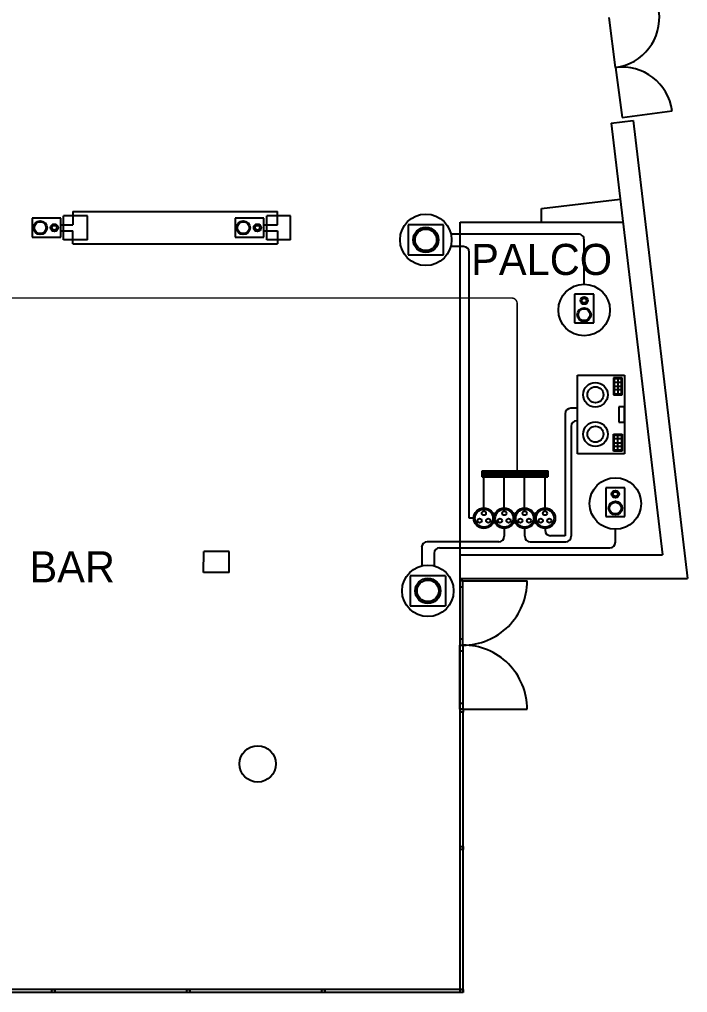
# Model space of a CAD drawing. Header units: millimetres. Extents: x 88 to 97873, y 32 to 55088.
# Drawn here: x 9992 to 21177, y 32 to 16325 of the extents above; entities that cross this region are included whole.
import ezdxf

# ---------------------------------------------------------------- set-up
doc = ezdxf.new("R2010")
doc.units = ezdxf.units.MM
doc.header["$LTSCALE"] = 0.3
doc.layers.add('Ligação exterior', color=171, linetype='Continuous')
doc.layers.add('Planta', color=7, linetype='Continuous')
doc.styles.add('Standar', font='GOTHIC.TTF', dxfattribs={"height": 1.35})

# ---------------------------------------------------------------- blocks, each defined once
blk = doc.blocks.new('piso 0')
at = {"layer": 'Planta', "color": 7, "linetype": 'Continuous'}
for p, q in [((19973, 15522), (19863, 16357)), ((19973, 15522), (20082, 14686)), ((20082, 14686), (20918, 14796)), ((19901, 14587), (20268, 14635)), ((19901, 14587), (20756, 7363)), ((20268, 14635), (21177, 6963)), ((18732, 13159), (20051, 13315)), ((11132, 13038), (10732, 13038)), ((10732, 12638), (10732, 13038)), ((11132, 12638), (11132, 13038)), ((14532, 13038), (14132, 13038)), ((14132, 12638), (14132, 13038)), ((14532, 12638), (14532, 13038)), ((18732, 12930), (18732, 13159)), ((17368, 7363), (17368, 12930)), ((17368, 12930), (20097, 12930)), ((11132, 12638), (10732, 12638)), ((14532, 12638), (14132, 12638)), ((17368, 7363), (20756, 7363)), ((17368, 6963), (17368, 7363)), ((17368, 6963), (21177, 6963))]:
    blk.add_line(p, q, dxfattribs=at)
at = {"layer": 'Planta', "color": 7}
for p, q in [((13076, 7063), (13077, 7415)), ((13505, 7414), (13077, 7415)), ((13504, 7064), (13505, 7414)), ((13504, 7064), (13076, 7063))]:
    blk.add_line(p, q, dxfattribs=at)
at = {"layer": 'Planta', "color": 7, "ltscale": 0.05}
for p, q in [((17417, 6923), (17367, 6923)), ((17367, 6923), (17367, 6824)), ((17367, 6923), (17367, 5850)), ((17417, 6923), (17367, 6923)), ((17368, 2479), (17368, 6963)), ((17417, 6824), (17417, 6923)), ((17417, 5850), (17417, 6923)), ((17367, 6824), (17417, 6824)), ((17417, 5949), (17367, 5949)), ((17367, 5949), (17367, 5850)), ((17417, 5850), (17417, 5949)), ((17367, 5750), (17367, 5850)), ((17367, 5850), (17417, 5850)), ((17367, 4776), (17367, 5850)), ((17367, 5850), (17417, 5850)), ((17367, 5850), (17417, 5850)), ((17367, 5850), (17417, 5850)), ((17417, 5750), (17367, 5750)), ((17417, 5850), (17417, 5750)), ((17417, 5850), (17417, 4776)), ((17367, 4776), (17367, 4876)), ((17367, 4876), (17417, 4876)), ((17417, 4776), (17367, 4776)), ((17417, 4776), (17367, 4776)), ((17368, 4726), (17368, 4776)), ((17368, 4776), (17418, 4776)), ((17418, 4726), (17368, 4726)), ((17417, 4876), (17417, 4776)), ((17418, 4776), (17418, 4726)), ((17418, 32), (17418, 4726)), ((17368, 32), (17368, 2479)), ((17418, 82), (3836, 82)), ((17418, 32), (3836, 32)), ((10535, 32), (10535, 82)), ((10535, 82), (10585, 82)), ((10585, 32), (10535, 32)), ((10585, 82), (10585, 32)), ((12796, 32), (12796, 82)), ((12796, 82), (12846, 82)), ((12846, 32), (12796, 32)), ((12846, 82), (12846, 32)), ((15057, 32), (15057, 82)), ((15057, 82), (15107, 82)), ((15107, 32), (15057, 32)), ((15107, 82), (15107, 32)), ((17368, 32), (17368, 82)), ((17368, 82), (17418, 82)), ((17418, 32), (17368, 32)), ((17418, 82), (17418, 32))]:
    blk.add_line(p, q, dxfattribs=at)
at = {"layer": 'Planta', "color": 7, "ltscale": 0.5}
for p, q in [((17417, 6923), (18491, 6923)), ((17417, 4776), (18491, 4776))]:
    blk.add_line(p, q, dxfattribs=at)
at = {"layer": 'Planta', "color": 7}
blk.add_circle((13981, 3860), 304, dxfattribs=at)
at = {"layer": 'Planta', "color": 7, "linetype": 'Continuous'}
for centre, start, end in [((19863, 16357), 277.4743, 7.4741), ((20082, 14686), 7.4746, 97.4743)]:
    blk.add_arc(centre, 843, start, end, dxfattribs=at)
at = {"layer": 'Planta', "color": 7, "ltscale": 0.5}
for centre, start, end in [((17418, 6923), 269.9769, 0.0011), ((17418, 4776), 359.9989, 90.0231)]:
    blk.add_arc(centre, 1074, start, end, dxfattribs=at)
at = {"color": 8, "linetype": 'Continuous', "lineweight": -3, "style": 'Standar'}
for s, p in [('PALCO', (17554, 12047)), ('BAR', (10159, 6900))]:
    blk.add_text(s, height=520.7, dxfattribs=at).set_placement(p)
blk = doc.blocks.new('stage box')
at = {"color": 4, "linetype": 'Continuous'}
for p, q in [((-489, -50), (-581, 42)), ((-493, -50), (-581, 38)), ((-502, -50), (-581, 29)), ((-507, -50), (-581, 24)), ((-516, -50), (-581, 15)), ((-520, -50), (-581, 11)), ((-529, -50), (-581, 2)), ((-480, -50), (-580, 50)), ((-475, -50), (-575, 50)), ((-466, -50), (-566, 50)), ((-462, -50), (-562, 50)), ((-453, -50), (-553, 50)), ((-448, -50), (-548, 50)), ((-439, -50), (-539, 50)), ((-435, -50), (-535, 50)), ((-426, -50), (-526, 50)), ((-421, -50), (-521, 50)), ((-412, -50), (-512, 50)), ((-408, -50), (-508, 50)), ((-399, -50), (-499, 50)), ((-395, -50), (-495, 50)), ((-386, -50), (-486, 50)), ((-381, -50), (-481, 50)), ((-372, -50), (-472, 50)), ((-368, -50), (-468, 50)), ((-359, -50), (-459, 50)), ((-354, -50), (-454, 50)), ((-345, -50), (-445, 50)), ((-341, -50), (-441, 50)), ((-332, -50), (-432, 50)), ((-327, -50), (-427, 50)), ((-318, -50), (-418, 50)), ((-314, -50), (-414, 50)), ((-305, -50), (-405, 50)), ((-300, -50), (-400, 50)), ((-291, -50), (-391, 50)), ((-287, -50), (-387, 50)), ((-278, -50), (-378, 50)), ((-273, -50), (-373, 50)), ((-264, -50), (-364, 50)), ((-260, -50), (-360, 50)), ((-251, -50), (-351, 50)), ((-246, -50), (-346, 50)), ((-237, -50), (-337, 50)), ((-233, -50), (-333, 50)), ((-224, -50), (-324, 50)), ((-219, -50), (-319, 50)), ((-210, -50), (-310, 50)), ((-206, -50), (-306, 50)), ((-197, -50), (-297, 50)), ((-192, -50), (-292, 50)), ((-183, -50), (-283, 50)), ((-179, -50), (-279, 50)), ((-170, -50), (-270, 50)), ((-166, -50), (-266, 50)), ((-157, -50), (-257, 50)), ((-152, -50), (-252, 50)), ((-143, -50), (-243, 50)), ((-139, -50), (-239, 50)), ((-130, -50), (-230, 50)), ((-125, -50), (-225, 50)), ((-116, -50), (-216, 50)), ((-112, -50), (-212, 50)), ((-103, -50), (-203, 50)), ((-98, -50), (-198, 50)), ((-89, -50), (-189, 50)), ((-85, -50), (-185, 50)), ((-76, -50), (-176, 50)), ((-71, -50), (-171, 50)), ((-62, -50), (-162, 50)), ((-58, -50), (-158, 50)), ((-49, -50), (-149, 50)), ((-44, -50), (-144, 50)), ((-35, -50), (-135, 50)), ((-31, -50), (-131, 50)), ((-22, -50), (-122, 50)), ((-17, -50), (-117, 50)), ((-8, -50), (-108, 50)), ((-4, -50), (-104, 50)), ((5, -50), (-95, 50)), ((10, -50), (-90, 50)), ((19, -50), (-81, 50)), ((23, -50), (-77, 50)), ((32, -50), (-68, 50)), ((37, -50), (-63, 50)), ((46, -50), (-54, 50)), ((50, -50), (-50, 50)), ((59, -50), (-41, 50)), ((63, -50), (-37, 50)), ((72, -50), (-28, 50)), ((77, -50), (-23, 50)), ((86, -50), (-14, 50)), ((90, -50), (-10, 50)), ((99, -50), (-1, 50)), ((104, -50), (4, 50)), ((113, -50), (13, 50)), ((117, -50), (17, 50)), ((126, -50), (26, 50)), ((131, -50), (31, 50)), ((140, -50), (40, 50)), ((144, -50), (44, 50)), ((153, -50), (53, 50)), ((158, -50), (58, 50)), ((167, -50), (67, 50)), ((171, -50), (71, 50)), ((180, -50), (80, 50)), ((185, -50), (85, 50)), ((194, -50), (94, 50)), ((198, -50), (98, 50)), ((207, -50), (107, 50)), ((212, -50), (112, 50)), ((221, -50), (121, 50)), ((225, -50), (125, 50)), ((234, -50), (134, 50)), ((239, -50), (139, 50)), ((248, -50), (148, 50)), ((252, -50), (152, 50)), ((261, -50), (161, 50)), ((266, -50), (166, 50)), ((275, -50), (175, 50)), ((279, -50), (179, 50)), ((288, -50), (188, 50)), ((292, -50), (192, 50)), ((301, -50), (201, 50)), ((306, -50), (206, 50)), ((315, -50), (215, 50)), ((319, -50), (219, 50)), ((328, -50), (228, 50)), ((333, -50), (233, 50)), ((342, -50), (242, 50)), ((346, -50), (246, 50)), ((355, -50), (255, 50)), ((360, -50), (260, 50)), ((369, -50), (269, 50)), ((373, -50), (273, 50)), ((382, -50), (282, 50)), ((387, -50), (287, 50)), ((396, -50), (296, 50)), ((400, -50), (300, 50)), ((409, -50), (309, 50)), ((414, -50), (314, 50)), ((423, -50), (323, 50)), ((427, -50), (327, 50)), ((436, -50), (336, 50)), ((441, -50), (341, 50)), ((450, -50), (350, 50)), ((454, -50), (354, 50)), ((463, -50), (363, 50)), ((468, -50), (368, 50)), ((477, -50), (377, 50)), ((481, -50), (381, 50)), ((490, -50), (390, 50)), ((495, -50), (395, 50)), ((504, -50), (404, 50)), ((508, -50), (408, 50)), ((517, -50), (417, 50)), ((519, -48), (421, 50)), ((519, -39), (430, 50)), ((519, -34), (435, 50)), ((519, -25), (444, 50)), ((519, -21), (448, 50)), ((519, -12), (457, 50)), ((519, -7), (462, 50)), ((519, 2), (471, 50)), ((519, 6), (475, 50)), ((519, 15), (484, 50)), ((519, 20), (489, 50)), ((519, 29), (498, 50)), ((519, 33), (502, 50)), ((519, 42), (511, 50)), ((519, 47), (516, 50)), ((-534, -50), (-581, -3)), ((-543, -50), (-581, -12)), ((-547, -50), (-581, -16)), ((-556, -50), (-581, -25)), ((-561, -50), (-581, -30)), ((-570, -50), (-581, -39)), ((-574, -50), (-581, -43))]:
    blk.add_line(p, q, dxfattribs=at)
at = {"layer": 'Ligação exterior', "color": 4, "linetype": 'Continuous', "lineweight": -3}
for p, q in [((-581, -50), (-581, 50)), ((-581, 50), (519, 50)), ((519, 50), (519, -50)), ((-581, -50), (519, -50))]:
    blk.add_line(p, q, dxfattribs=at)

msp = doc.modelspace()

# ---------------------------------------------------------------- linework, layer by layer
at = {"color": 1}
for p, q in [((10886, 13107), (14310, 13107)), ((10886, 13107), (10886, 12888)), ((14310, 12888), (14310, 13107)), ((10682, 12888), (10886, 12888)), ((14082, 12888), (14310, 12888))]:
    msp.add_line(p, q, dxfattribs=at)
at = {"color": 7}
for p, q in [((10682, 12998), (10203, 12998)), ((10203, 12998), (10203, 12678)), ((10682, 12678), (10682, 12998)), ((10682, 12788), (10886, 12788)), ((10886, 12569), (10886, 12788)), ((14082, 12788), (14310, 12788)), ((14310, 12788), (14310, 12569)), ((10203, 12678), (10682, 12678)), ((10886, 12569), (14310, 12569))]:
    msp.add_line(p, q, dxfattribs=at)
at = {"color": 7, "linetype": 'Continuous', "lineweight": -3}
for p, q in [((19337, 10371), (20120, 10371)), ((19337, 9051), (19337, 10371)), ((20120, 10371), (20120, 9051)), ((20120, 9051), (19337, 9051))]:
    msp.add_line(p, q, dxfattribs=at)
at = {"color": 112}
for p, q in [((19229, 9514), (19229, 7672)), ((19337, 9607), (19322, 9607)), ((18450, 8146), (18450, 8665)), ((18450, 7805), (18450, 7672)), ((18543, 7580), (19137, 7580))]:
    msp.add_line(p, q, dxfattribs=at)
at = {"color": 6}
msp.add_line((17124, 7011), (17124, 6505), dxfattribs=at)
at = {"color": 7, "const_width": 25}
msp.add_lwpolyline([(3817, 8867), (4077, 8862, 0.419223), (4171, 8955), (4171, 11569, -0.414214), (4264, 11661), (18233, 11661, -0.414201), (18325, 11569), (18325, 8765)], format="xyb", dxfattribs=at)
at = {"color": 7}
for centre, radius in [((10340, 12838), 115), ((10340, 12838), 98.3), ((10576, 12838), 62.2), ((10576, 12838), 39.9)]:
    msp.add_circle(centre, radius, dxfattribs=at)
at = {"color": 112}
for centre, radius in [((18450, 7975), 171), ((18450, 7975), 150), ((18450, 8058), 34.7), ((18379, 7934), 34.7), ((18522, 7934), 34.7)]:
    msp.add_circle(centre, radius, dxfattribs=at)
for centre, start, end in [((19322, 9514), 90, 180), ((18543, 7672), 180, 270), ((19137, 7672), 270, 0)]:
    msp.add_arc(centre, 92.4, start, end, dxfattribs=at)
at = {"layer": 'Ligação exterior', "color": 116, "true_color": 0x136734}
for p, q in [((14082, 12998), (13603, 12998)), ((13603, 12998), (13603, 12678)), ((14082, 12678), (14082, 12998)), ((13603, 12678), (14082, 12678))]:
    msp.add_line(p, q, dxfattribs=at)
at = {"layer": 'Ligação exterior', "color": 30}
for p, q in [((16501, 12888), (16501, 12382)), ((17091, 12888), (16501, 12888)), ((17091, 12382), (17091, 12888)), ((19353, 12730), (17216, 12728)), ((19446, 11890), (19446, 12638)), ((17429, 12522), (17212, 12523)), ((17521, 10338), (17521, 12430)), ((16501, 12382), (17091, 12382)), ((19286, 11724), (19286, 11245)), ((19606, 11724), (19286, 11724)), ((19606, 11245), (19606, 11724)), ((19286, 11245), (19606, 11245)), ((17521, 7975), (17521, 10338)), ((17768, 8146), (17768, 8665)), ((17597, 7975), (17521, 7975))]:
    msp.add_line(p, q, dxfattribs=at)
at = {"layer": 'Ligação exterior', "color": 7, "linetype": 'Continuous', "lineweight": -3}
for p, q in [((20083, 10325), (19938, 10325)), ((19938, 10325), (19938, 10041)), ((20074, 10307), (19947, 10307)), ((19947, 10307), (19947, 10059)), ((20010, 10307), (20010, 10059)), ((20074, 10059), (20074, 10307)), ((20083, 10041), (20083, 10325)), ((20074, 10245), (19947, 10245)), ((19947, 10183), (20074, 10183)), ((20074, 10121), (19947, 10121)), ((19938, 10041), (20083, 10041)), ((19947, 10059), (20074, 10059)), ((20120, 9840), (20026, 9840)), ((20026, 9840), (20026, 9581)), ((20120, 9581), (20120, 9840)), ((20026, 9581), (20120, 9581)), ((19938, 9381), (20083, 9381)), ((19938, 9097), (19938, 9381)), ((19947, 9114), (19947, 9363)), ((19947, 9363), (20074, 9363)), ((20074, 9301), (19947, 9301)), ((20010, 9114), (20010, 9363)), ((20074, 9363), (20074, 9114)), ((20083, 9381), (20083, 9097)), ((19947, 9239), (20074, 9239)), ((20074, 9177), (19947, 9177)), ((20083, 9097), (19938, 9097)), ((20074, 9114), (19947, 9114))]:
    msp.add_line(p, q, dxfattribs=at)
at = {"layer": 'Ligação exterior', "color": 5, "linetype": 'Continuous', "lineweight": -3}
for p, q in [((19337, 9815), (19221, 9815)), ((19128, 9723), (19128, 7681)), ((18792, 7805), (18792, 7773)), ((19128, 7681), (18884, 7681))]:
    msp.add_line(p, q, dxfattribs=at)
at = {"layer": 'Ligação exterior', "color": 6, "linetype": 'Continuous', "lineweight": -3}
for p, q in [((18109, 8146), (18109, 8665)), ((19809, 8484), (19809, 8005)), ((20129, 8484), (19809, 8484)), ((20129, 8005), (20129, 8484)), ((19809, 8005), (20129, 8005)), ((18109, 7805), (18109, 7672)), ((19969, 7571), (19969, 7789)), ((18017, 7580), (16818, 7580)), ((16726, 7488), (16726, 7176)), ((16934, 7387), (16934, 7176)), ((17026, 7479), (19877, 7479)), ((16535, 7011), (16535, 6505)), ((17124, 7011), (16535, 7011)), ((16535, 6505), (17124, 6505))]:
    msp.add_line(p, q, dxfattribs=at)
at = {"layer": 'Ligação exterior', "color": 5, "linetype": 'Continuous'}
msp.add_line((18792, 8146), (18792, 8665), dxfattribs=at)
at = {"layer": 'Ligação exterior', "color": 30}
for centre, radius in [((16796, 12635), 431), ((16796, 12635), 212), ((16796, 12635), 181), ((19446, 11460), 431), ((19446, 11618), 62.2), ((19446, 11618), 39.9), ((19446, 11382), 115), ((19446, 11382), 98.3), ((17768, 7975), 171), ((17768, 7975), 150), ((17768, 8058), 34.7), ((17696, 7934), 34.7), ((17840, 7934), 34.7)]:
    msp.add_circle(centre, radius, dxfattribs=at)
at = {"layer": 'Ligação exterior', "color": 116, "true_color": 0x136734}
for centre, radius in [((13740, 12838), 115), ((13740, 12838), 98.3), ((13976, 12838), 62.2), ((13976, 12838), 39.9)]:
    msp.add_circle(centre, radius, dxfattribs=at)
at = {"layer": 'Ligação exterior', "color": 7, "linetype": 'Continuous', "lineweight": -3}
for centre, radius in [((19635, 10041), 206), ((19635, 10041), 134), ((19635, 9381), 206), ((19635, 9381), 134)]:
    msp.add_circle(centre, radius, dxfattribs=at)
at = {"layer": 'Ligação exterior', "color": 6, "linetype": 'Continuous', "lineweight": -3}
for centre, radius in [((19969, 8220), 431), ((19969, 8378), 62.2), ((19969, 8378), 39.9), ((19969, 8143), 115), ((19969, 8143), 98.3), ((18109, 7975), 171), ((18109, 7975), 150), ((18109, 8058), 34.7), ((18037, 7934), 34.7), ((18181, 7934), 34.7), ((16830, 6758), 431), ((16830, 6758), 212), ((16830, 6758), 181)]:
    msp.add_circle(centre, radius, dxfattribs=at)
at = {"layer": 'Ligação exterior', "color": 5, "linetype": 'Continuous'}
for centre, radius in [((18792, 7975), 171), ((18792, 7975), 150), ((18792, 8058), 34.7), ((18720, 7934), 34.7), ((18863, 7934), 34.7)]:
    msp.add_circle(centre, radius, dxfattribs=at)
at = {"layer": 'Ligação exterior', "color": 30}
for centre, end in [((19353, 12638), 90.0461), ((17428, 12430), 89.7073)]:
    msp.add_arc(centre, 92.4, 0, end, dxfattribs=at)
at = {"layer": 'Ligação exterior', "color": 5, "linetype": 'Continuous', "lineweight": -3}
for centre, start, end in [((19221, 9723), 90, 180), ((18884, 7773), 180, 270)]:
    msp.add_arc(centre, 92.4, start, end, dxfattribs=at)
at = {"layer": 'Ligação exterior', "color": 6, "linetype": 'Continuous', "lineweight": -3}
for centre, start, end in [((18017, 7672), 270, 0), ((16818, 7488), 90, 180), ((19877, 7571), 270, 0), ((17026, 7387), 90, 180)]:
    msp.add_arc(centre, 92.4, start, end, dxfattribs=at)
at = {"layer": 'Planta', "color": 7, "ltscale": 0.05}
for p, q in [((17368, 2429), (17368, 2479)), ((17368, 2479), (17418, 2479)), ((17418, 2479), (17418, 2429)), ((17418, 2429), (17368, 2429))]:
    msp.add_line(p, q, dxfattribs=at)

# ---------------------------------------------------------------- block references
at = {"color": 7}
for name, p in [('piso 0', (0, 0)), ('stage box', (18318, 8715))]:
    msp.add_blockref(name, p, dxfattribs=at)

doc.saveas('drawing.dxf')
